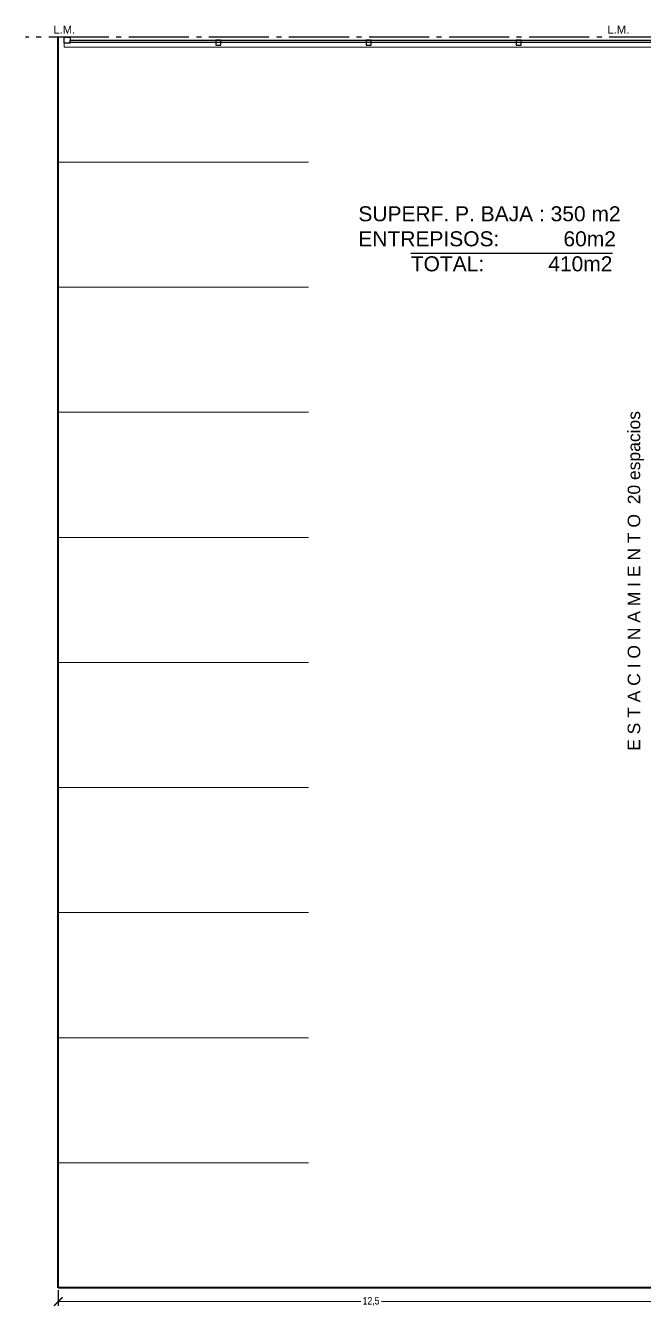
# Model space of a CAD drawing. Header units: millimetres. Extents: x 424 to 530, y 463 to 518.
# Drawn here: x 443.38 to 455.76, y 463.45 to 489.05 of the extents above; entities that cross this region are included whole.
import ezdxf

# ---------------------------------------------------------------- set-up
doc = ezdxf.new("R2010")
doc.units = ezdxf.units.MM
doc.header["$PDMODE"] = 3
doc.linetypes.add('ACAD_ISO04W100', pattern=[30, 24, -3, 0, -3])
doc.layers.add('CARPINTERIA', color=7, linetype='Continuous', lineweight=9)
doc.layers.add('COTAS', color=7, linetype='Continuous', lineweight=13)
doc.layers.add('Texto GRAL', color=7, linetype='Continuous')
doc.styles.add('LaProve_Plantas Arquitectura$0$Standard', font='arial.ttf')
doc.styles.get("Standard").update_dxf_attribs({"font": 'technic_.ttf', "height": 0.15})
doc.dimstyles.new('ISO-25', dxfattribs={"dimscale": 0.05, "dimtxt": 0.15, "dimasz": 2.5, "dimexe": 1.25, "dimexo": 0.625, "dimtad": 0, "dimtxsty": 'Standard', "dimblk": 'ARCHTICK', "dimcen": 2.5, "dimclrd": 256, "dimclrt": 256, "dimadec": 0, "dimazin": 0, "dimtfac": 1, "dimtmove": 0, "dimatfit": 3, "dimfxl": 1, "dimlwd": -1, "dimarcsym": 0})

# ---------------------------------------------------------------- blocks, each defined once
blk = doc.blocks.new('_ArchTick')
at = {"color": 0, "linetype": 'ByBlock', "const_width": 0.15}
blk.add_lwpolyline([(-0.5, -0.5), (0.5, 0.5)], dxfattribs=at)
blk = doc.blocks.new('*D57')
at = {"layer": 'COTAS', "color": 0, "lineweight": -2, "transparency": 16777216}
for p, q in [((444.031, 463.776), (444.031, 463.461)), ((456.531, 463.776), (456.531, 463.461))]:
    blk.add_line(p, q, dxfattribs=at)
at = {"layer": 'COTAS', "transparency": 16777216}
for p, q in [((444.031, 463.548), (450.075, 463.548)), ((456.531, 463.548), (450.487, 463.548))]:
    blk.add_line(p, q, dxfattribs=at)
at = {"layer": 'Defpoints', "color": 0, "transparency": 16777216}
for p in [(444.031, 463.82), (456.531, 463.82), (456.531, 463.548)]:
    blk.add_point(p, dxfattribs=at)
at = {"layer": 'COTAS', "transparency": 16777216, "xscale": 0.175, "yscale": 0.175, "zscale": 0.175, "rotation": 180}
blk.add_blockref('_ArchTick', (444.031, 463.548), dxfattribs=at)
at = {"layer": 'COTAS', "transparency": 16777216, "xscale": 0.175, "yscale": 0.175, "zscale": 0.175}
blk.add_blockref('_ArchTick', (456.531, 463.548), dxfattribs=at)
at = {"layer": 'COTAS', "transparency": 16777216, "insert": (450.281, 463.548), "char_height": 0.15, "attachment_point": 5}
blk.add_mtext('12,5', dxfattribs=at)

msp = doc.modelspace()

# ---------------------------------------------------------------- linework, layer by layer
at = {"linetype": 'ACAD_ISO04W100', "ltscale": 0.05}
msp.add_line((481.841, 488.82), (443.378, 488.82), dxfattribs=at)
at = {"lineweight": 40}
for p, q in [((444.031, 463.82), (444.031, 488.82)), ((456.531, 463.82), (444.031, 463.82))]:
    msp.add_line(p, q, dxfattribs=at)
at = {"lineweight": 15}
for p, q in [((444.031, 486.32), (449.031, 486.32)), ((444.031, 483.82), (449.031, 483.82)), ((444.031, 481.32), (449.031, 481.32)), ((444.031, 478.82), (449.031, 478.82)), ((444.031, 476.32), (449.031, 476.32)), ((444.031, 473.82), (449.031, 473.82)), ((444.031, 471.32), (449.031, 471.32)), ((444.031, 468.82), (449.031, 468.82)), ((444.031, 466.32), (449.031, 466.32))]:
    msp.add_line(p, q, dxfattribs=at)
msp.add_lwpolyline([(444.151, 488.76), (444.151, 488.62), (461.331, 488.62), (461.331, 488.77)], dxfattribs=at)
at = {"layer": 'CARPINTERIA', "lineweight": 30}
for points in [[(444.271, 488.7), (444.151, 488.7), (444.151, 488.82), (444.271, 488.82)], [(444.271, 488.761), (455.881, 488.761), (455.881, 488.711), (444.271, 488.711)], [(447.181, 488.661), (447.281, 488.661), (447.281, 488.761), (447.181, 488.761)], [(450.181, 488.661), (450.281, 488.661), (450.281, 488.761), (450.181, 488.761)], [(453.181, 488.661), (453.281, 488.661), (453.281, 488.761), (453.181, 488.761)]]:
    msp.add_lwpolyline(points, close=True, dxfattribs=at)

# ---------------------------------------------------------------- texts
at = {"layer": 'Texto GRAL', "attachment_point": 1, "style": 'LaProve_Plantas Arquitectura$0$Standard'}
for s, width, insert, char_height in [('L.M.', 0.9496, (443.934, 489.049), 0.16), ('L.M.', 0.9496, (455.007, 489.049), 0.16), ('SUPERF. P. BAJA : 350 m2 ENTREPISOS:           60m2\\P         {\\OTOTAL:           410m2}', 6.45733, (450.028, 485.438), 0.3)]:
    msp.add_mtext_dynamic_manual_height_columns(s, width=width, gutter_width=12.5, heights=[0], dxfattribs=dict(at, insert=insert, char_height=char_height))
at = {"layer": 'Texto GRAL', "insert": (455.41, 474.553), "char_height": 0.25, "attachment_point": 1, "rotation": 90, "style": 'LaProve_Plantas Arquitectura$0$Standard'}
msp.add_mtext_dynamic_manual_height_columns('E S T A C I O N A M I E N T O  20 espacios', width=6.83102, gutter_width=12.5, heights=[0], dxfattribs=at)

# ---------------------------------------------------------------- dimensions: what is measured, and where the dimension line sits
at = {"layer": 'COTAS'}
dim = msp.add_linear_dim(base=(456.531, 463.548), p1=(444.031, 463.82), p2=(456.531, 463.82), dimstyle='ISO-25', override={"dimscale": 0.07}, dxfattribs=at)
dim.commit()
dim.dimension.update_dxf_attribs({"geometry": '*D57', "text_midpoint": (450.281, 463.548)})

doc.saveas('drawing.dxf')
